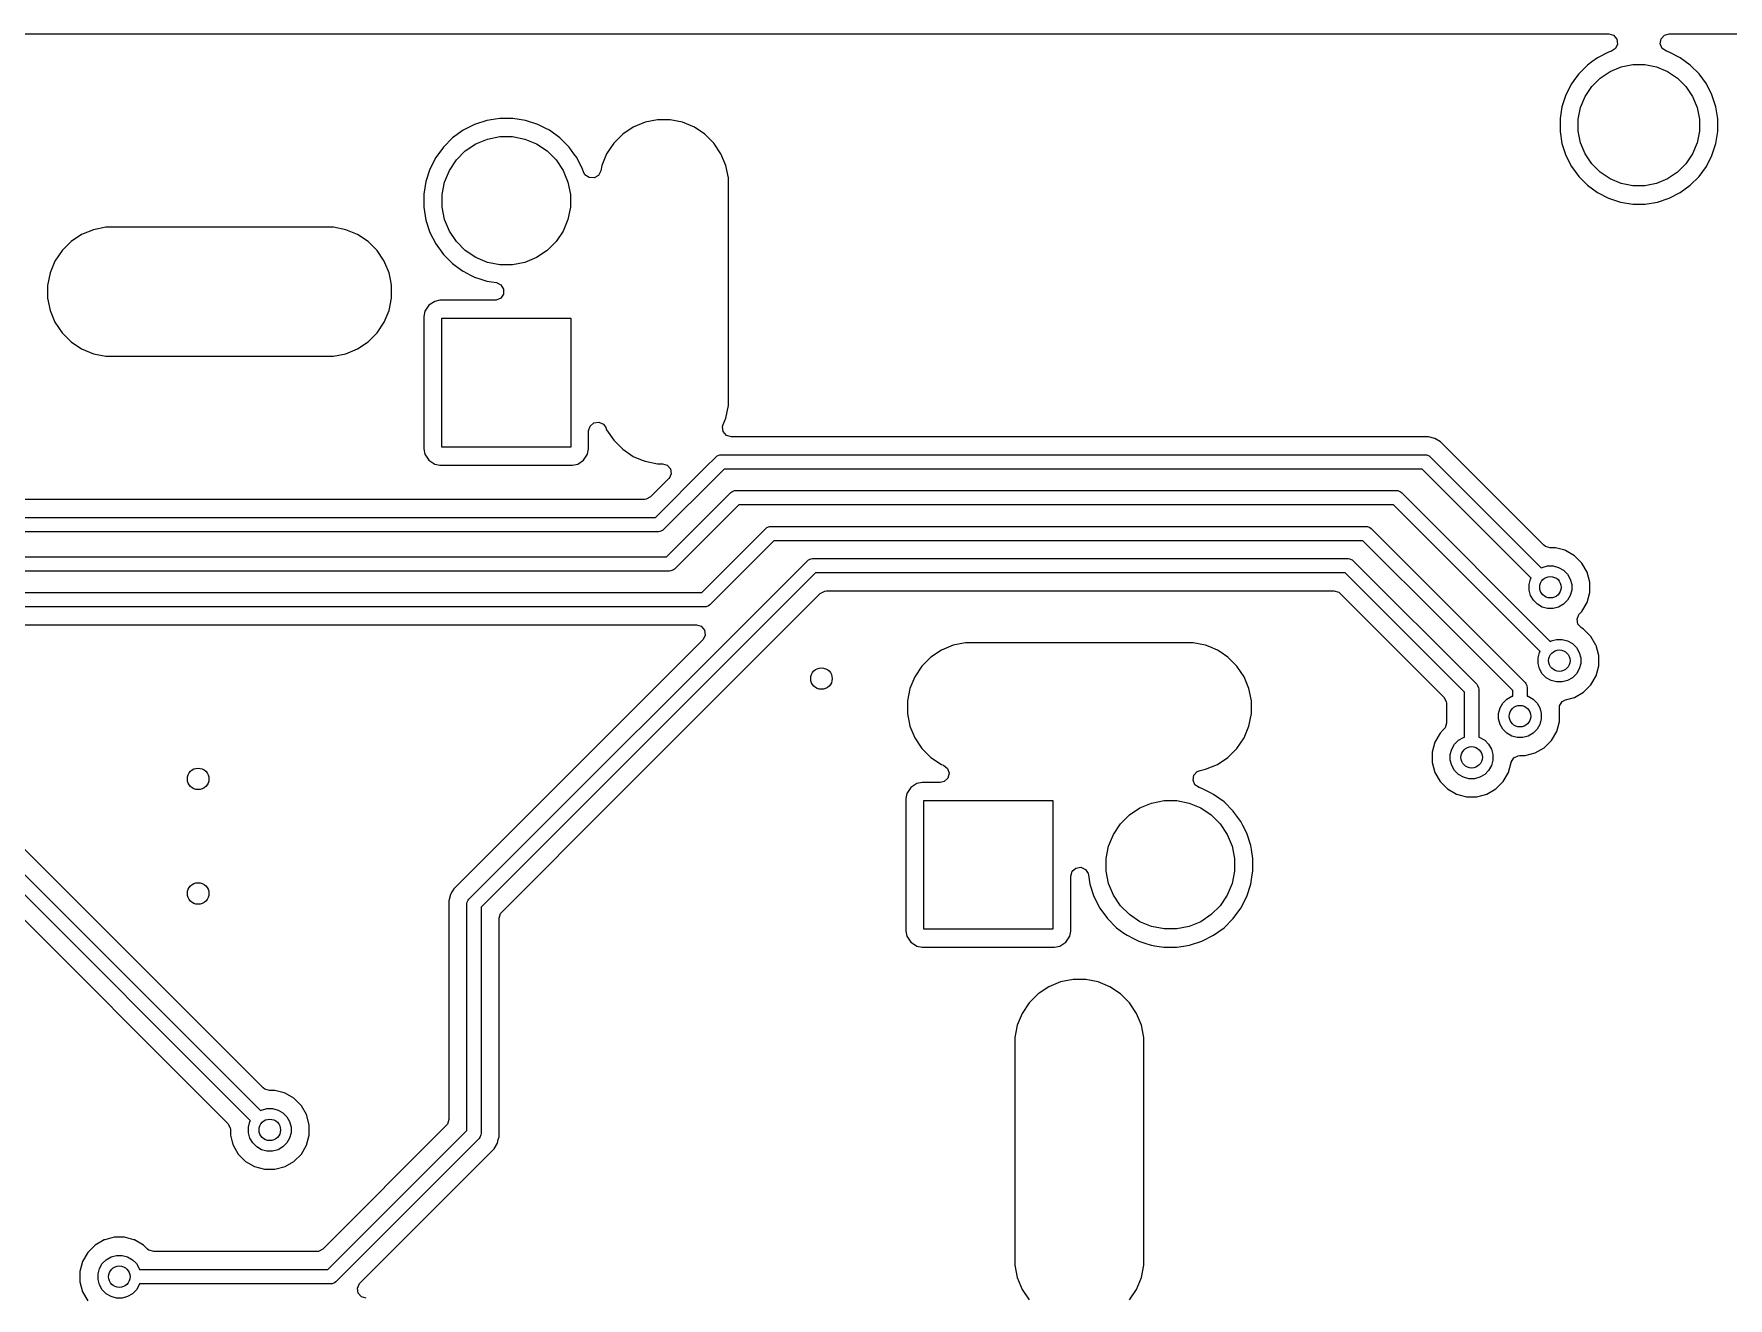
# Model space of a CAD drawing. Extents: x 45 to 205, y -97 to -37.
# Drawn here: x 164.41 to 188.06, y -55.05 to -37.4 of the extents above; entities that cross this region are included whole.
import ezdxf

# ---------------------------------------------------------------- set-up
doc = ezdxf.new("R2010")
doc.units = 0
doc.layers.add('BLACK', color=7, linetype='CONTINUOUS')

msp = doc.modelspace()

# ---------------------------------------------------------------- linework, layer by layer
at = {"layer": 'BLACK', "linetype": 'CONTINUOUS'}
for p, q in [((45.52449, -37.40057), (186.388302, -37.40057)), ((186.388302, -37.40057), (186.455341, -37.420255)), ((186.455341, -37.420255), (186.501096, -37.473059)), ((186.51104, -37.542217), (186.482015, -37.605773)), ((186.501096, -37.473059), (186.51104, -37.542217)), ((187.108486, -37.538705), (187.120401, -37.469858)), ((187.135684, -37.603063), (187.108486, -37.538705)), ((187.120401, -37.469858), (187.167645, -37.418383)), ((187.167645, -37.418383), (187.231678, -37.40057)), ((187.231678, -37.40057), (188.275637, -37.40057)), ((186.093059, -37.835658), (185.970578, -37.958139)), ((186.09306, -37.835658), (186.093059, -37.835658)), ((186.093062, -37.835656), (186.09306, -37.835658)), ((186.153246, -37.791929), (186.093062, -37.835656)), ((186.233201, -37.733838), (186.153246, -37.791929)), ((186.387542, -37.655198), (186.233201, -37.733838)), ((186.387545, -37.655197), (186.387542, -37.655198)), ((186.426621, -37.6425), (186.387545, -37.655197)), ((186.482015, -37.605773), (186.426621, -37.6425)), ((186.563248, -37.861671), (186.726675, -37.829163)), ((186.726675, -37.829163), (186.893305, -37.829163)), ((186.893305, -37.829163), (187.056732, -37.861671)), ((187.193359, -37.6425), (187.135684, -37.603063)), ((187.232435, -37.655197), (187.193359, -37.6425)), ((187.386778, -37.733838), (187.232435, -37.655197)), ((187.526918, -37.835656), (187.386778, -37.733838)), ((187.649404, -37.958142), (187.526918, -37.835656)), ((185.926849, -38.018326), (185.868758, -38.098281)), ((185.970576, -37.958142), (185.926849, -38.018326)), ((185.970578, -37.95814), (185.970576, -37.958142)), ((185.970578, -37.958139), (185.970578, -37.95814)), ((186.152931, -38.135836), (186.270756, -38.018011)), ((186.270756, -38.018011), (186.409303, -37.925437)), ((186.409303, -37.925437), (186.563248, -37.861671)), ((187.056732, -37.861671), (187.210677, -37.925437)), ((187.210677, -37.925437), (187.349224, -38.018011)), ((187.349224, -38.018011), (187.467049, -38.135836)), ((187.751222, -38.098282), (187.649404, -37.958142)), ((185.790118, -38.252622), (185.736587, -38.417372)), ((185.868758, -38.098281), (185.790118, -38.252622)), ((185.996591, -38.428328), (186.060357, -38.274383)), ((186.060357, -38.274383), (186.152931, -38.135836)), ((187.467049, -38.135836), (187.559623, -38.274383)), ((187.559623, -38.274383), (187.623389, -38.428328)), ((187.829863, -38.252625), (187.751222, -38.098282)), ((187.883392, -38.417369), (187.829863, -38.252625)), ((185.736587, -38.417372), (185.710898, -38.57957)), ((185.964083, -38.591755), (185.996591, -38.428328)), ((187.623389, -38.428328), (187.655897, -38.591755)), ((187.91049, -38.588459), (187.883392, -38.417369)), ((170.396992, -38.746076), (170.250495, -38.852511)), ((170.55835, -38.663858), (170.396992, -38.746076)), ((170.558353, -38.663857), (170.55835, -38.663858)), ((170.730579, -38.607899), (170.558353, -38.663857)), ((170.909439, -38.57957), (170.730579, -38.607899)), ((170.909444, -38.57957), (170.909439, -38.57957)), ((171.090536, -38.57957), (170.909444, -38.57957)), ((171.090541, -38.57957), (171.090536, -38.57957)), ((171.2694, -38.607899), (171.090541, -38.57957)), ((171.441626, -38.663857), (171.2694, -38.607899)), ((171.441629, -38.663858), (171.441626, -38.663857)), ((171.55129, -38.719734), (171.441629, -38.663858)), ((171.602984, -38.746074), (171.55129, -38.719734)), ((171.602986, -38.746075), (171.602984, -38.746074)), ((171.602987, -38.746076), (171.602986, -38.746075)), ((171.749484, -38.852511), (171.602987, -38.746076)), ((172.773436, -38.70206), (172.625955, -38.800605)), ((172.773449, -38.702053), (172.773436, -38.70206)), ((172.937322, -38.634176), (172.773449, -38.702053)), ((172.937331, -38.634173), (172.937322, -38.634176)), ((173.111296, -38.59957), (172.937331, -38.634173)), ((173.111299, -38.59957), (173.111296, -38.59957)), ((173.288681, -38.59957), (173.111299, -38.59957)), ((173.288684, -38.59957), (173.288681, -38.59957)), ((173.462648, -38.634173), (173.288684, -38.59957)), ((173.462657, -38.634176), (173.462648, -38.634173)), ((173.62653, -38.702053), (173.462657, -38.634176)), ((173.626543, -38.70206), (173.62653, -38.702053)), ((173.774024, -38.800605), (173.626543, -38.70206)), ((185.710898, -38.57957), (185.70949, -38.588459)), ((185.70949, -38.588459), (185.70949, -38.761681)), ((185.70949, -38.761681), (185.736588, -38.932771)), ((185.964083, -38.758385), (185.964083, -38.591755)), ((185.996591, -38.921812), (185.964083, -38.758385)), ((187.655897, -38.758385), (187.623389, -38.921812)), ((187.655897, -38.591755), (187.655897, -38.758385)), ((187.883392, -38.932771), (187.91049, -38.761681)), ((187.91049, -38.761681), (187.91049, -38.588459)), ((170.122431, -38.980575), (170.015996, -39.127072)), ((170.122435, -38.98057), (170.122431, -38.980575)), ((170.25049, -38.852515), (170.122435, -38.98057)), ((170.250495, -38.852511), (170.25049, -38.852515)), ((170.429036, -39.034361), (170.575733, -38.936341)), ((170.575733, -38.936341), (170.738734, -38.868824)), ((170.738734, -38.868824), (170.911775, -38.834404)), ((170.911775, -38.834404), (171.088205, -38.834404)), ((171.088205, -38.834404), (171.261246, -38.868824)), ((171.261246, -38.868824), (171.424247, -38.936341)), ((171.424247, -38.936341), (171.570944, -39.034361)), ((171.749489, -38.852515), (171.749484, -38.852511)), ((171.877544, -38.98057), (171.749489, -38.852515)), ((171.877548, -38.980575), (171.877544, -38.98057)), ((171.945073, -39.073516), (171.877548, -38.980575)), ((172.500525, -38.926035), (172.40198, -39.073516)), ((172.500528, -38.926031), (172.500525, -38.926035)), ((172.625951, -38.800608), (172.500528, -38.926031)), ((172.625955, -38.800605), (172.625951, -38.800608)), ((173.774028, -38.800608), (173.774024, -38.800605)), ((173.899451, -38.926031), (173.774028, -38.800608)), ((173.899454, -38.926035), (173.899451, -38.926031)), ((173.997999, -39.073516), (173.899454, -38.926035)), ((185.736588, -38.932771), (185.790117, -39.097515)), ((186.060357, -39.075757), (185.996591, -38.921812)), ((187.623389, -38.921812), (187.559623, -39.075757)), ((187.829863, -39.097515), (187.883392, -38.932771)), ((170.015996, -39.127072), (169.933778, -39.28843)), ((170.206261, -39.305813), (170.304281, -39.159116)), ((170.304281, -39.159116), (170.429036, -39.034361)), ((171.570944, -39.034361), (171.695699, -39.159116)), ((171.695699, -39.159116), (171.793719, -39.305813)), ((171.983986, -39.127076), (171.945073, -39.073516)), ((172.066201, -39.288431), (171.983986, -39.127076)), ((172.334094, -39.237408), (172.318778, -39.314407)), ((172.334096, -39.237402), (172.334094, -39.237408)), ((172.401973, -39.073529), (172.334096, -39.237402)), ((172.40198, -39.073516), (172.401973, -39.073529)), ((173.998006, -39.073529), (173.997999, -39.073516)), ((174.065883, -39.237402), (173.998006, -39.073529)), ((174.065886, -39.237411), (174.065883, -39.237402)), ((174.100489, -39.411374), (174.065886, -39.237411)), ((185.790117, -39.097515), (185.868758, -39.251858)), ((185.868758, -39.251858), (185.970576, -39.391998)), ((186.152931, -39.214304), (186.060357, -39.075757)), ((186.270756, -39.332129), (186.152931, -39.214304)), ((187.467049, -39.214304), (187.349224, -39.332129)), ((187.559623, -39.075757), (187.467049, -39.214304)), ((187.649404, -39.391998), (187.751222, -39.251858)), ((187.751222, -39.251858), (187.829863, -39.097515)), ((169.877819, -39.460659), (169.84949, -39.639518)), ((169.933777, -39.288433), (169.877819, -39.460659)), ((169.933778, -39.28843), (169.933777, -39.288433)), ((170.104324, -39.641855), (170.138744, -39.468814)), ((170.138744, -39.468814), (170.206261, -39.305813)), ((171.793719, -39.305813), (171.861236, -39.468814)), ((171.861236, -39.468814), (171.895656, -39.641855)), ((172.07923, -39.328532), (172.066201, -39.288431)), ((172.099235, -39.366283), (172.07923, -39.328532)), ((172.155907, -39.40715), (172.099235, -39.366283)), ((172.225676, -39.410891), (172.155907, -39.40715)), ((172.286392, -39.376317), (172.225676, -39.410891)), ((172.318778, -39.314407), (172.286392, -39.376317)), ((174.10049, -39.411376), (174.100489, -39.411374)), ((174.10049, -39.411379), (174.10049, -39.411376)), ((174.10049, -39.447343), (174.10049, -39.411379)), ((174.10049, -42.442487), (174.10049, -39.447343)), ((185.970576, -39.391998), (186.093062, -39.514484)), ((186.409303, -39.424703), (186.270756, -39.332129)), ((186.563248, -39.488469), (186.409303, -39.424703)), ((186.726675, -39.520977), (186.563248, -39.488469)), ((187.056732, -39.488469), (186.893305, -39.520977)), ((187.210677, -39.424703), (187.056732, -39.488469)), ((187.349224, -39.332129), (187.210677, -39.424703)), ((187.526918, -39.514484), (187.649404, -39.391998)), ((169.84949, -39.639518), (169.84949, -39.820621)), ((170.104324, -39.818285), (170.104324, -39.641855)), ((171.895656, -39.641855), (171.895656, -39.818285)), ((186.093062, -39.514484), (186.233202, -39.616302)), ((186.233202, -39.616302), (186.387545, -39.694943)), ((186.387545, -39.694943), (186.552289, -39.748472)), ((186.893305, -39.520977), (186.726675, -39.520977)), ((187.067691, -39.748472), (187.232435, -39.694943)), ((187.232435, -39.694943), (187.386778, -39.616302)), ((187.386778, -39.616302), (187.526918, -39.514484)), ((169.84949, -39.820621), (169.877819, -39.99948)), ((170.138744, -39.991326), (170.104324, -39.818285)), ((171.895656, -39.818285), (171.861236, -39.991326)), ((186.552289, -39.748472), (186.723379, -39.77557)), ((186.723379, -39.77557), (186.72338, -39.77557)), ((186.72338, -39.77557), (186.8966, -39.77557)), ((186.8966, -39.77557), (186.896601, -39.77557)), ((186.896601, -39.77557), (187.067691, -39.748472)), ((165.237318, -40.134107), (165.073448, -40.201987)), ((165.237329, -40.134104), (165.237318, -40.134107)), ((165.411295, -40.099498), (165.237329, -40.134104)), ((165.551337, -40.099497), (165.411295, -40.099498)), ((165.551355, -40.099502), (165.551337, -40.099497)), ((168.499989, -40.099502), (165.551355, -40.099502)), ((168.588679, -40.099501), (168.499989, -40.099502)), ((168.588681, -40.099501), (168.588679, -40.099501)), ((168.762657, -40.134105), (168.588681, -40.099501)), ((168.762659, -40.134106), (168.762657, -40.134105)), ((168.762667, -40.134108), (168.762659, -40.134106)), ((168.926531, -40.201982), (168.762667, -40.134108)), ((169.877819, -39.99948), (169.933777, -40.171706)), ((169.933777, -40.171706), (169.933778, -40.171709)), ((169.933778, -40.171709), (170.015996, -40.333067)), ((170.206261, -40.154327), (170.138744, -39.991326)), ((170.304281, -40.301024), (170.206261, -40.154327)), ((171.793719, -40.154327), (171.695699, -40.301024)), ((171.861236, -39.991326), (171.793719, -40.154327)), ((164.800531, -40.425968), (164.701982, -40.573457)), ((164.92596, -40.300537), (164.800531, -40.425968)), ((165.073448, -40.201987), (164.92596, -40.300537)), ((168.926536, -40.201984), (168.926531, -40.201982)), ((168.926539, -40.201986), (168.926536, -40.201984)), ((169.074029, -40.300534), (168.926539, -40.201986)), ((169.199459, -40.425962), (169.074029, -40.300534)), ((169.287974, -40.558433), (169.199459, -40.425962)), ((170.015996, -40.333067), (170.122431, -40.479564)), ((170.429036, -40.425779), (170.304281, -40.301024)), ((170.575733, -40.523799), (170.429036, -40.425779)), ((171.570944, -40.425779), (171.424247, -40.523799)), ((171.695699, -40.301024), (171.570944, -40.425779)), ((164.701982, -40.573457), (164.634103, -40.737333)), ((169.29801, -40.573453), (169.287974, -40.558433)), ((169.307393, -40.596106), (169.29801, -40.573453)), ((169.365892, -40.737333), (169.307393, -40.596106)), ((170.122431, -40.479564), (170.122435, -40.479569)), ((170.122435, -40.479569), (170.25049, -40.607624)), ((170.25049, -40.607624), (170.250495, -40.607628)), ((170.250495, -40.607628), (170.378277, -40.700466)), ((170.738734, -40.591316), (170.575733, -40.523799)), ((170.911775, -40.625736), (170.738734, -40.591316)), ((171.088205, -40.625736), (170.911775, -40.625736)), ((171.261246, -40.591316), (171.088205, -40.625736)), ((171.424247, -40.523799), (171.261246, -40.591316)), ((164.6341, -40.737342), (164.599498, -40.911304)), ((164.634103, -40.737333), (164.6341, -40.737342)), ((169.388749, -40.852241), (169.365892, -40.737333)), ((169.400497, -40.911303), (169.388749, -40.852241)), ((170.378277, -40.700466), (170.396996, -40.714066)), ((170.396996, -40.714066), (170.502474, -40.76781)), ((170.502474, -40.76781), (170.55835, -40.796281)), ((170.55835, -40.796281), (170.558353, -40.796282)), ((170.558353, -40.796282), (170.644466, -40.824261)), ((170.644466, -40.824261), (170.730581, -40.852241)), ((170.730581, -40.852241), (170.794319, -40.862336)), ((170.794319, -40.862336), (170.862257, -40.873097)), ((170.862257, -40.873097), (170.925392, -40.903026)), ((170.925392, -40.903026), (170.962323, -40.962338)), ((164.599498, -40.911304), (164.599498, -41.088695)), ((164.599498, -41.088695), (164.6341, -41.262657)), ((169.365892, -41.262667), (169.400498, -41.088692)), ((169.400498, -40.911305), (169.400497, -40.911303)), ((169.400498, -40.911308), (169.400498, -40.911305)), ((169.400498, -41.088692), (169.400498, -40.911308)), ((170.00225, -41.134103), (169.919389, -41.189469)), ((170.002254, -41.134102), (170.00225, -41.134103)), ((170.075313, -41.11957), (170.002254, -41.134102)), ((170.842859, -41.11957), (170.075313, -41.11957)), ((170.858751, -41.118547), (170.842859, -41.11957)), ((170.922715, -41.090433), (170.858751, -41.118547)), ((170.961325, -41.032201), (170.922715, -41.090433)), ((170.962323, -40.962338), (170.961325, -41.032201)), ((164.6341, -41.262657), (164.634103, -41.262666)), ((164.634103, -41.262666), (164.701982, -41.426542)), ((169.298009, -41.426549), (169.365892, -41.262667)), ((169.864022, -41.272334), (169.84949, -41.345391)), ((169.84949, -41.345391), (169.84949, -43.194748)), ((169.864023, -41.27233), (169.864022, -41.272334)), ((169.919389, -41.189469), (169.864023, -41.27233)), ((170.09999, -43.17007), (170.09999, -41.37007)), ((170.09999, -41.37007), (171.89999, -41.37007)), ((171.89999, -41.37007), (171.89999, -43.17007)), ((164.701982, -41.426542), (164.701983, -41.426544)), ((164.701983, -41.426544), (164.701984, -41.426545)), ((164.701984, -41.426545), (164.800532, -41.574033)), ((164.800532, -41.574033), (164.925959, -41.699462)), ((169.074029, -41.699466), (169.199459, -41.574038)), ((169.199459, -41.574038), (169.298009, -41.426549)), ((164.925959, -41.699462), (165.073446, -41.798011)), ((165.073446, -41.798011), (165.073447, -41.798011)), ((165.073447, -41.798011), (165.073448, -41.798012)), ((165.073448, -41.798012), (165.237318, -41.865892)), ((168.762657, -41.865895), (168.926539, -41.798014)), ((168.926539, -41.798014), (169.074029, -41.699466)), ((165.237318, -41.865892), (165.237329, -41.865895)), ((165.237329, -41.865895), (165.411296, -41.900501)), ((165.411296, -41.900501), (165.411298, -41.900501)), ((165.411298, -41.900501), (165.437265, -41.900501)), ((165.437265, -41.900501), (165.437277, -41.900502)), ((165.437277, -41.900502), (165.447267, -41.900502)), ((165.447267, -41.900502), (168.562698, -41.900502)), ((168.562698, -41.900502), (168.56274, -41.900498)), ((168.56274, -41.900498), (168.588681, -41.900499)), ((168.588681, -41.900499), (168.762657, -41.865895)), ((174.10049, -42.50007), (174.10049, -42.442487)), ((174.10049, -42.588761), (174.10049, -42.50007)), ((174.042603, -42.818942), (174.065884, -42.762736)), ((174.065884, -42.762736), (174.10049, -42.588761)), ((172.15049, -42.942863), (172.170175, -42.875824)), ((172.15049, -43.194744), (172.15049, -42.942863)), ((172.170175, -42.875824), (172.222979, -42.830069)), ((172.222979, -42.830069), (172.292137, -42.820125)), ((172.292137, -42.820125), (172.355693, -42.84915)), ((172.355693, -42.84915), (172.389052, -42.895412)), ((172.389052, -42.895412), (172.401976, -42.926616)), ((172.401976, -42.926616), (172.40198, -42.926623)), ((172.40198, -42.926623), (172.500525, -43.074104)), ((174.02027, -42.882923), (174.028447, -42.853118)), ((174.030214, -42.952081), (174.02027, -42.882923)), ((174.028447, -42.853118), (174.042603, -42.818942)), ((174.075969, -43.004885), (174.030214, -42.952081)), ((174.143008, -43.02457), (174.075969, -43.004885)), ((176.396134, -43.02457), (174.143008, -43.02457)), ((183.871134, -43.02457), (176.396134, -43.02457)), ((183.960278, -43.048456), (183.871134, -43.02457)), ((169.84949, -43.194748), (169.864022, -43.267805)), ((169.864022, -43.267805), (169.864023, -43.267809)), ((169.864023, -43.267809), (169.864024, -43.26781)), ((169.864024, -43.26781), (169.919389, -43.350671)), ((171.89999, -43.17007), (170.09999, -43.17007)), ((172.080591, -43.350671), (172.135956, -43.26781)), ((172.135956, -43.26781), (172.15049, -43.194744)), ((172.500525, -43.074104), (172.500528, -43.074108)), ((172.500528, -43.074108), (172.625951, -43.199531)), ((172.625951, -43.199531), (172.625955, -43.199534)), ((172.625955, -43.199534), (172.773436, -43.298079)), ((173.980481, -43.276991), (173.99999, -43.27507)), ((173.99999, -43.27507), (176.34999, -43.27507)), ((176.34999, -43.27507), (183.82499, -43.27507)), ((183.82499, -43.27507), (183.844499, -43.276991)), ((183.960279, -43.048456), (183.960278, -43.048456)), ((183.96028, -43.048457), (183.960279, -43.048456)), ((184.040198, -43.094597), (183.96028, -43.048457)), ((184.040203, -43.094601), (184.040198, -43.094597)), ((185.483853, -44.538251), (184.040203, -43.094601)), ((169.919389, -43.350671), (170.00225, -43.406036)), ((170.00225, -43.406036), (170.002254, -43.406037)), ((170.002254, -43.406037), (170.075311, -43.420569)), ((170.075311, -43.420569), (170.075314, -43.42057)), ((170.075314, -43.42057), (170.075316, -43.42057)), ((170.075316, -43.42057), (171.924666, -43.42057)), ((171.924666, -43.42057), (171.924667, -43.420569)), ((171.924667, -43.420569), (171.99773, -43.406036)), ((171.99773, -43.406036), (172.080591, -43.350671)), ((172.773436, -43.298079), (172.773449, -43.298086)), ((172.773449, -43.298086), (172.896353, -43.348993)), ((172.896353, -43.348993), (172.937324, -43.365964)), ((172.937324, -43.365964), (172.937326, -43.365964)), ((172.937326, -43.365964), (172.937331, -43.365966)), ((172.937331, -43.365966), (173.111294, -43.400569)), ((173.083568, -44.15007), (173.779279, -43.454359)), ((173.111294, -43.400569), (173.111297, -43.40057)), ((173.111297, -43.40057), (173.179445, -43.40057)), ((173.179445, -43.40057), (173.246484, -43.420255)), ((173.246484, -43.420255), (173.292239, -43.473059)), ((173.292239, -43.473059), (173.302183, -43.542217)), ((173.779279, -43.454359), (173.929279, -43.304359)), ((174.041412, -43.47507), (173.920701, -43.595781)), ((173.929279, -43.304359), (173.944433, -43.291923)), ((173.944433, -43.291923), (173.980481, -43.276991)), ((176.34999, -43.47507), (174.041412, -43.47507)), ((183.783568, -43.47507), (176.34999, -43.47507)), ((185.305489, -44.99699), (183.783568, -43.47507)), ((183.844499, -43.276991), (183.880547, -43.291923)), ((183.880547, -43.291923), (183.895701, -43.304359)), ((183.895701, -43.304359), (185.44691, -44.855569)), ((173.267126, -43.612251), (173.016127, -43.863251)), ((173.920701, -43.595781), (173.195701, -44.320781)), ((173.273158, -43.605773), (173.267126, -43.612251)), ((173.302183, -43.542217), (173.273158, -43.605773)), ((172.928446, -43.89957), (69.503846, -43.89957)), ((172.954804, -43.896736), (172.928446, -43.89957)), ((173.016127, -43.863251), (172.954804, -43.896736)), ((173.238392, -44.70007), (174.134104, -43.804359)), ((174.246235, -43.97507), (173.350525, -44.870781)), ((174.134104, -43.804359), (174.149257, -43.791922)), ((174.149257, -43.791922), (174.185305, -43.776991)), ((174.185305, -43.776991), (174.204814, -43.77507)), ((174.204814, -43.77507), (183.42499, -43.77507)), ((183.383568, -43.97507), (174.246235, -43.97507)), ((185.430489, -46.021991), (183.383568, -43.97507)), ((183.42499, -43.77507), (183.444499, -43.776991)), ((183.444499, -43.776991), (183.480547, -43.791923)), ((183.480547, -43.791923), (183.495701, -43.804359)), ((183.495701, -43.804359), (185.571911, -45.880569)), ((69.54999, -44.15007), (168.24999, -44.15007)), ((168.24999, -44.15007), (173.083568, -44.15007)), ((168.24999, -44.35007), (69.591412, -44.35007)), ((173.122708, -44.35007), (168.24999, -44.35007)), ((173.12499, -44.35007), (173.122708, -44.35007)), ((173.144499, -44.348149), (173.12499, -44.35007)), ((173.180547, -44.333217), (173.144499, -44.348149)), ((173.195701, -44.320781), (173.180547, -44.333217)), ((173.940885, -44.987528), (174.624054, -44.304359)), ((174.624054, -44.304359), (174.639208, -44.291923)), ((174.639208, -44.291923), (174.675256, -44.276991)), ((174.675256, -44.276991), (174.694765, -44.27507)), ((174.694765, -44.27507), (176.32499, -44.27507)), ((176.32499, -44.27507), (182.99999, -44.27507)), ((182.99999, -44.27507), (183.019499, -44.276991)), ((183.019499, -44.276991), (183.055547, -44.291923)), ((183.055547, -44.291923), (183.070701, -44.304359)), ((183.070701, -44.304359), (184.220695, -45.454354)), ((174.736187, -44.47507), (174.082307, -45.12895)), ((176.32499, -44.47507), (174.736187, -44.47507)), ((182.958568, -44.47507), (176.32499, -44.47507)), ((184.079274, -45.595775), (182.958568, -44.47507)), ((185.504495, -44.554885), (185.483853, -44.538251)), ((185.571534, -44.57457), (185.504495, -44.554885)), ((185.647462, -44.57457), (185.571534, -44.57457)), ((185.647465, -44.57457), (185.647462, -44.57457)), ((185.775996, -44.60901), (185.647465, -44.57457)), ((185.787479, -44.612087), (185.775996, -44.60901)), ((185.913001, -44.684558), (185.787478, -44.612087)), ((185.787478, -44.612087), (185.787479, -44.612087)), ((185.913003, -44.68456), (185.913001, -44.684558)), ((185.913005, -44.684561), (185.913003, -44.68456)), ((186.015499, -44.787055), (185.913005, -44.684561)), ((129.007096, -44.70007), (173.238392, -44.70007)), ((173.279814, -44.90007), (129.048518, -44.90007)), ((170.479279, -49.479359), (175.204279, -44.754359)), ((175.316412, -44.92507), (170.64999, -49.591492)), ((173.299323, -44.898149), (173.279814, -44.90007)), ((173.335371, -44.883217), (173.299323, -44.898149)), ((173.350525, -44.870781), (173.335371, -44.883217)), ((175.204279, -44.754359), (175.219433, -44.741923)), ((175.219433, -44.741923), (175.255481, -44.726991)), ((175.255481, -44.726991), (175.27499, -44.72507)), ((175.27499, -44.72507), (182.74999, -44.72507)), ((182.708568, -44.92507), (175.316412, -44.92507)), ((184.37499, -46.591491), (182.708568, -44.92507)), ((182.74999, -44.72507), (182.769499, -44.726991)), ((182.769499, -44.726991), (182.805547, -44.741923)), ((182.805547, -44.741923), (182.820701, -44.754359)), ((182.820701, -44.754359), (184.5457, -46.479359)), ((185.44691, -44.855569), (185.460185, -44.847906)), ((185.460185, -44.847906), (185.535832, -44.827637)), ((185.535832, -44.827637), (185.614148, -44.827637)), ((185.614148, -44.827637), (185.689795, -44.847906)), ((185.689795, -44.847906), (185.757618, -44.887064)), ((185.757618, -44.887064), (185.812996, -44.942442)), ((186.087974, -44.912585), (186.015499, -44.787055)), ((186.12549, -45.052595), (186.087974, -44.912585)), ((173.728343, -45.20007), (173.94088, -44.987533)), ((174.082301, -45.128954), (173.840476, -45.370781)), ((173.94088, -44.987533), (173.940885, -44.987528)), ((174.082307, -45.12895), (174.082301, -45.128954)), ((185.277557, -45.085912), (185.297826, -45.010265)), ((185.277557, -45.164228), (185.277557, -45.085912)), ((185.297826, -45.239875), (185.277557, -45.164228)), ((185.297826, -45.010265), (185.305489, -44.99699)), ((185.812996, -44.942442), (185.852154, -45.010265)), ((185.852154, -45.010265), (185.872423, -45.085912)), ((185.872423, -45.164228), (185.852154, -45.239875)), ((185.872423, -45.085912), (185.872423, -45.164228)), ((186.12549, -45.197545), (186.12549, -45.052595)), ((140.49999, -45.20007), (173.728343, -45.20007)), ((173.769765, -45.40007), (140.541412, -45.40007)), ((172.520351, -48.075391), (175.383853, -45.211889)), ((173.789274, -45.398149), (173.769765, -45.40007)), ((173.825322, -45.383217), (173.789274, -45.398149)), ((173.840476, -45.370781), (173.825322, -45.383217)), ((175.383853, -45.211889), (175.445176, -45.178404)), ((175.445176, -45.178404), (175.471534, -45.17557)), ((175.471534, -45.17557), (182.553446, -45.17557)), ((182.553446, -45.17557), (182.620485, -45.195255)), ((182.620485, -45.195255), (182.641127, -45.211889)), ((182.641127, -45.211889), (184.088171, -46.658932)), ((185.336984, -45.307698), (185.297826, -45.239875)), ((185.392362, -45.363076), (185.336984, -45.307698)), ((185.460185, -45.402234), (185.392362, -45.363076)), ((185.535832, -45.422503), (185.460185, -45.402234)), ((185.689795, -45.402234), (185.614148, -45.422503)), ((185.757618, -45.363076), (185.689795, -45.402234)), ((185.812996, -45.307698), (185.757618, -45.363076)), ((185.852154, -45.239875), (185.812996, -45.307698)), ((186.015499, -45.463085), (186.087974, -45.337555)), ((186.087974, -45.337555), (186.12549, -45.197545)), ((184.079279, -45.595781), (184.079274, -45.595775)), ((185.04999, -46.566491), (184.079279, -45.595781)), ((184.220695, -45.454354), (184.220701, -45.454359)), ((184.220701, -45.454359), (185.220701, -46.45436)), ((185.614148, -45.422503), (185.535832, -45.422503)), ((185.945988, -45.572731), (185.971956, -45.507867)), ((185.95921, -45.641339), (185.945988, -45.572731)), ((185.971956, -45.507867), (185.981738, -45.496845)), ((185.981738, -45.496845), (186.015499, -45.463085)), ((140.696534, -45.65057), (173.654446, -45.65057)), ((173.742127, -45.862251), (170.269521, -49.334856)), ((173.654446, -45.65057), (173.721485, -45.670255)), ((173.721485, -45.670255), (173.76724, -45.723059)), ((173.748159, -45.855773), (173.742127, -45.862251)), ((173.777184, -45.792217), (173.748159, -45.855773)), ((173.76724, -45.723059), (173.777184, -45.792217)), ((185.571911, -45.880569), (185.585185, -45.872906)), ((185.585185, -45.872906), (185.660832, -45.852637)), ((185.660832, -45.852637), (185.739148, -45.852637)), ((185.739148, -45.852637), (185.814795, -45.872906)), ((185.814795, -45.872906), (185.882618, -45.912064)), ((186.007424, -45.691905), (185.95921, -45.641339)), ((186.038005, -45.709561), (186.007424, -45.691905)), ((186.038007, -45.709563), (186.038005, -45.709561)), ((186.140496, -45.812052), (186.038007, -45.709563)), ((186.140501, -45.812058), (186.140496, -45.812052)), ((186.211005, -45.934175), (186.140501, -45.812058)), ((176.925971, -46.100669), (176.800557, -46.226086)), ((176.925977, -46.100664), (176.925971, -46.100669)), ((177.073447, -46.002125), (176.925977, -46.100664)), ((177.073461, -46.002118), (177.073447, -46.002125)), ((177.237319, -45.934242), (177.073461, -46.002118)), ((177.237329, -45.934239), (177.237319, -45.934242)), ((177.411297, -45.899631), (177.237329, -45.934239)), ((177.438717, -45.899631), (177.411297, -45.899631)), ((177.439657, -45.89957), (177.438717, -45.899631)), ((177.499982, -45.89957), (177.439657, -45.89957)), ((177.557565, -45.899569), (177.499982, -45.89957)), ((177.557568, -45.89957), (177.557565, -45.899569)), ((180.499982, -45.89957), (177.557568, -45.89957)), ((180.588676, -45.899569), (180.499982, -45.89957)), ((180.588678, -45.899569), (180.588676, -45.899569)), ((180.762661, -45.934173), (180.588678, -45.899569)), ((180.82321, -45.959252), (180.762661, -45.934173)), ((180.926549, -46.002054), (180.82321, -45.959252)), ((180.92655, -46.002055), (180.926548, -46.002054)), ((180.926548, -46.002054), (180.926549, -46.002054)), ((180.963793, -46.026939), (180.92655, -46.002055)), ((181.074043, -46.100603), (180.963793, -46.026939)), ((181.074046, -46.100606), (181.074043, -46.100603)), ((181.199482, -46.22604), (181.074046, -46.100606)), ((185.402557, -46.110912), (185.422826, -46.035265)), ((185.402557, -46.189228), (185.402557, -46.110912)), ((185.422826, -46.035265), (185.430489, -46.021991)), ((185.882618, -45.912064), (185.937996, -45.967442)), ((185.937996, -45.967442), (185.977154, -46.035265)), ((185.977154, -46.035265), (185.997423, -46.110912)), ((185.997423, -46.110912), (185.997423, -46.189228)), ((186.212974, -45.937585), (186.211005, -45.934175)), ((186.25049, -46.077595), (186.212974, -45.937585)), ((186.25049, -46.222545), (186.25049, -46.077595)), ((176.800555, -46.226088), (176.702013, -46.373568)), ((176.800557, -46.226086), (176.800555, -46.226088)), ((181.298036, -46.373534), (181.199482, -46.22604)), ((185.422826, -46.264875), (185.402557, -46.189228)), ((185.461984, -46.332698), (185.422826, -46.264875)), ((185.517362, -46.388076), (185.461984, -46.332698)), ((185.937996, -46.332698), (185.882618, -46.388076)), ((185.977154, -46.264875), (185.937996, -46.332698)), ((185.997423, -46.189228), (185.977154, -46.264875)), ((186.212974, -46.362555), (186.25049, -46.222545)), ((176.634132, -46.537452), (176.59953, -46.711409)), ((176.634137, -46.537435), (176.634132, -46.537452)), ((176.702007, -46.373579), (176.634137, -46.537435)), ((176.702013, -46.373568), (176.702007, -46.373579)), ((181.365922, -46.537422), (181.298036, -46.373534)), ((181.365922, -46.537426), (181.365922, -46.537422)), ((181.365923, -46.537427), (181.365922, -46.537426)), ((181.40053, -46.711401), (181.365923, -46.537427)), ((184.5457, -46.479359), (184.558137, -46.494512)), ((184.558137, -46.494512), (184.558137, -46.494513)), ((184.558137, -46.494513), (184.573069, -46.530561)), ((184.573069, -46.530561), (184.57499, -46.55007)), ((184.57499, -46.55007), (184.57499, -47.218939)), ((185.04999, -46.643939), (185.04999, -46.566491)), ((185.220701, -46.45436), (185.233138, -46.469513)), ((185.233138, -46.469513), (185.243493, -46.494513)), ((185.243493, -46.494513), (185.248069, -46.505561)), ((185.248069, -46.505561), (185.24999, -46.52507)), ((185.24999, -46.52507), (185.24999, -46.643939)), ((185.585185, -46.427234), (185.517362, -46.388076)), ((185.660832, -46.447503), (185.585185, -46.427234)), ((185.739148, -46.447503), (185.660832, -46.447503)), ((185.814795, -46.427234), (185.739148, -46.447503)), ((185.882618, -46.388076), (185.814795, -46.427234)), ((186.038005, -46.590579), (186.140499, -46.488085)), ((186.140499, -46.488085), (186.212974, -46.362555)), ((176.59953, -46.711409), (176.59953, -46.88879)), ((181.40053, -46.711404), (181.40053, -46.711401)), ((181.40053, -46.888796), (181.40053, -46.711404)), ((184.088171, -46.658932), (184.121656, -46.720255)), ((184.121656, -46.720255), (184.12449, -46.746613)), ((184.12449, -46.746613), (184.12449, -47.020684)), ((184.37499, -47.218939), (184.37499, -46.591491)), ((184.852557, -46.885912), (184.872826, -46.810265)), ((184.872826, -46.810265), (184.911984, -46.742442)), ((184.911984, -46.742442), (184.967362, -46.687064)), ((184.967362, -46.687064), (185.035185, -46.647906)), ((185.035185, -46.647906), (185.04999, -46.643939)), ((185.24999, -46.643939), (185.264795, -46.647906)), ((185.264795, -46.647906), (185.332618, -46.687064)), ((185.332618, -46.687064), (185.387996, -46.742442)), ((185.387996, -46.742442), (185.427154, -46.810265)), ((185.427154, -46.810265), (185.447423, -46.885912)), ((185.699493, -46.84453), (185.701061, -46.778671)), ((185.701061, -46.778671), (185.740224, -46.720809)), ((185.740224, -46.720809), (185.787076, -46.696654)), ((185.787076, -46.696654), (185.912475, -46.663054)), ((185.912475, -46.663054), (186.038005, -46.590579)), ((176.59953, -46.88879), (176.634132, -47.062747)), ((181.365922, -47.062778), (181.40053, -46.888796)), ((184.12449, -47.020684), (184.104805, -47.087723)), ((184.852557, -46.964228), (184.852557, -46.885912)), ((184.872826, -47.039875), (184.852557, -46.964228)), ((184.911984, -47.107698), (184.872826, -47.039875)), ((185.427154, -47.039875), (185.387996, -47.107698)), ((185.447423, -46.964228), (185.427154, -47.039875)), ((185.447423, -46.885912), (185.447423, -46.964228)), ((185.662974, -47.137555), (185.70049, -46.997545)), ((185.699398, -46.848519), (185.699483, -46.844949)), ((185.70049, -46.852595), (185.699398, -46.848519)), ((185.699429, -46.844539), (185.699493, -46.84453)), ((185.699483, -46.844949), (185.699429, -46.844539)), ((185.70049, -46.997545), (185.70049, -46.852595)), ((176.634132, -47.062747), (176.634137, -47.062764)), ((176.634137, -47.062764), (176.702007, -47.22662)), ((176.702007, -47.22662), (176.702009, -47.226625)), ((176.702009, -47.226625), (176.702011, -47.226628)), ((176.702011, -47.226628), (176.793298, -47.363251)), ((181.199482, -47.37416), (181.298036, -47.226666)), ((181.298036, -47.226666), (181.365922, -47.062778)), ((183.962006, -47.287585), (183.92449, -47.427595)), ((183.962007, -47.287581), (183.962006, -47.287585)), ((184.034478, -47.162058), (183.962007, -47.287581)), ((184.034483, -47.162052), (184.034478, -47.162058)), ((184.088171, -47.108365), (184.034483, -47.162052)), ((184.104805, -47.087723), (184.088171, -47.108365)), ((184.236984, -47.317442), (184.292362, -47.262064)), ((184.292362, -47.262064), (184.360185, -47.222906)), ((184.360185, -47.222906), (184.37499, -47.218939)), ((184.57499, -47.218939), (184.589795, -47.222906)), ((184.589795, -47.222906), (184.657618, -47.262064)), ((184.657618, -47.262064), (184.712996, -47.317442)), ((184.967362, -47.163076), (184.911984, -47.107698)), ((185.035185, -47.202234), (184.967362, -47.163076)), ((185.110832, -47.222503), (185.035185, -47.202234)), ((185.189148, -47.222503), (185.110832, -47.222503)), ((185.264795, -47.202234), (185.189148, -47.222503)), ((185.332618, -47.163076), (185.264795, -47.202234)), ((185.387996, -47.107698), (185.332618, -47.163076)), ((185.488005, -47.365579), (185.590499, -47.263085)), ((185.590499, -47.263085), (185.662974, -47.137555)), ((176.793298, -47.363251), (176.800555, -47.374111)), ((176.800555, -47.374111), (176.800557, -47.374113)), ((176.800557, -47.374113), (176.925971, -47.49953)), ((176.925971, -47.49953), (176.925977, -47.499535)), ((176.925977, -47.499535), (177.073447, -47.598074)), ((180.92655, -47.598145), (181.074046, -47.499594)), ((181.074046, -47.499594), (181.199482, -47.37416)), ((183.92449, -47.427595), (183.92449, -47.572545)), ((184.177557, -47.460912), (184.197826, -47.385265)), ((184.177557, -47.539228), (184.177557, -47.460912)), ((184.197826, -47.385265), (184.236984, -47.317442)), ((184.712996, -47.317442), (184.752154, -47.385265)), ((184.752154, -47.385265), (184.772423, -47.460912)), ((184.772423, -47.460912), (184.772423, -47.539228)), ((185.026848, -47.567476), (185.063214, -47.507816)), ((185.063214, -47.507816), (185.126061, -47.477287)), ((185.126061, -47.477287), (185.146623, -47.47557)), ((185.146623, -47.47557), (185.222462, -47.47557)), ((185.222462, -47.47557), (185.222465, -47.47557)), ((185.222465, -47.47557), (185.362475, -47.438054)), ((185.362475, -47.438054), (185.488005, -47.365579)), ((177.073447, -47.598074), (177.073451, -47.598076)), ((177.073451, -47.598076), (177.073457, -47.59808)), ((177.073457, -47.59808), (177.098334, -47.608384)), ((177.098334, -47.608384), (177.104671, -47.61101)), ((177.104671, -47.61101), (177.159074, -47.654852)), ((177.159074, -47.654852), (177.181137, -47.721147)), ((177.181137, -47.721147), (177.163856, -47.788846)), ((180.586771, -47.817071), (180.598686, -47.748224)), ((180.598686, -47.748224), (180.64593, -47.696749)), ((180.64593, -47.696749), (180.685769, -47.68132)), ((180.685769, -47.68132), (180.762661, -47.666027)), ((180.762661, -47.666027), (180.92655, -47.598145)), ((183.92449, -47.572545), (183.962006, -47.712555)), ((183.962006, -47.712555), (183.962007, -47.712558)), ((183.962007, -47.712558), (184.034478, -47.838081)), ((184.197826, -47.614875), (184.177557, -47.539228)), ((184.236984, -47.682698), (184.197826, -47.614875)), ((184.292362, -47.738076), (184.236984, -47.682698)), ((184.360185, -47.777234), (184.292362, -47.738076)), ((184.657618, -47.738076), (184.589795, -47.777234)), ((184.712996, -47.682698), (184.657618, -47.738076)), ((184.752154, -47.614875), (184.712996, -47.682698)), ((184.772423, -47.539228), (184.752154, -47.614875)), ((184.915499, -47.838085), (184.987974, -47.712555)), ((184.987974, -47.712555), (185.02549, -47.572545)), ((185.02549, -47.572543), (185.026848, -47.567476)), ((185.02549, -47.572545), (185.02549, -47.572543)), ((176.594022, -48.002334), (176.57949, -48.075391)), ((176.594023, -48.00233), (176.594022, -48.002334)), ((176.649389, -47.919469), (176.594023, -48.00233)), ((176.73225, -47.864103), (176.649389, -47.919469)), ((176.732254, -47.864102), (176.73225, -47.864103)), ((176.805313, -47.84957), (176.732254, -47.864102)), ((177.057216, -47.84957), (176.805313, -47.84957)), ((177.112718, -47.836455), (177.057216, -47.84957)), ((177.163856, -47.788846), (177.112718, -47.836455)), ((180.613969, -47.881429), (180.586771, -47.817071)), ((180.671645, -47.920867), (180.613969, -47.881429)), ((180.711626, -47.933857), (180.671645, -47.920867)), ((180.711629, -47.933858), (180.711626, -47.933857)), ((180.82129, -47.989734), (180.711629, -47.933858)), ((180.872984, -48.016074), (180.82129, -47.989734)), ((184.034478, -47.838081), (184.03448, -47.838083)), ((184.03448, -47.838083), (184.034481, -47.838085)), ((184.034481, -47.838085), (184.136975, -47.940579)), ((184.136975, -47.940579), (184.136976, -47.94058)), ((184.136976, -47.94058), (184.136978, -47.940581)), ((184.136978, -47.940581), (184.262501, -48.013052)), ((184.435832, -47.797503), (184.360185, -47.777234)), ((184.514148, -47.797503), (184.435832, -47.797503)), ((184.589795, -47.777234), (184.514148, -47.797503)), ((184.687475, -48.013054), (184.813005, -47.940579)), ((184.813005, -47.940579), (184.915499, -47.838085)), ((170.936809, -49.658933), (172.520351, -48.075391)), ((176.57949, -48.075391), (176.57949, -49.924748)), ((176.82999, -49.90007), (176.82999, -48.10007)), ((176.82999, -48.10007), (178.62999, -48.10007)), ((178.62999, -48.10007), (178.62999, -49.90007)), ((179.699036, -48.304361), (179.845733, -48.206341)), ((179.845733, -48.206341), (180.008734, -48.138824)), ((180.008734, -48.138824), (180.181775, -48.104404)), ((180.181775, -48.104404), (180.358205, -48.104404)), ((180.358205, -48.104404), (180.531246, -48.138824)), ((180.531246, -48.138824), (180.694247, -48.206341)), ((180.694247, -48.206341), (180.840944, -48.304361)), ((180.872986, -48.016075), (180.872984, -48.016074)), ((180.872987, -48.016076), (180.872986, -48.016075)), ((181.019484, -48.122511), (180.872987, -48.016076)), ((181.019489, -48.122515), (181.019484, -48.122511)), ((181.147544, -48.25057), (181.019489, -48.122515)), ((184.262501, -48.013052), (184.262502, -48.013052)), ((184.262502, -48.013052), (184.262505, -48.013054)), ((184.262505, -48.013054), (184.402515, -48.05057)), ((184.402515, -48.05057), (184.402518, -48.05057)), ((184.402518, -48.05057), (184.547462, -48.05057)), ((184.547462, -48.05057), (184.547465, -48.05057)), ((184.547465, -48.05057), (184.687475, -48.013054)), ((179.476261, -48.575813), (179.574281, -48.429116)), ((179.574281, -48.429116), (179.699036, -48.304361)), ((180.840944, -48.304361), (180.965699, -48.429116)), ((180.965699, -48.429116), (181.063719, -48.575813)), ((181.147548, -48.250575), (181.147544, -48.25057)), ((181.156614, -48.263054), (181.147548, -48.250575)), ((181.253986, -48.397076), (181.156614, -48.263054)), ((181.280733, -48.44957), (181.253986, -48.397076)), ((181.336201, -48.55843), (181.280733, -48.44957)), ((179.408744, -48.738814), (179.476261, -48.575813)), ((181.063719, -48.575813), (181.131236, -48.738814)), ((181.336202, -48.558433), (181.336201, -48.55843)), ((181.336568, -48.559561), (181.336202, -48.558433)), ((181.392161, -48.730661), (181.336568, -48.559561)), ((164.070701, -48.929359), (167.571911, -52.430569)), ((167.608853, -52.113251), (164.215203, -48.719601)), ((179.374324, -48.911855), (179.408744, -48.738814)), ((179.374324, -49.088285), (179.374324, -48.911855)), ((181.131236, -48.738814), (181.165656, -48.911855)), ((181.165656, -48.911855), (181.165656, -49.088285)), ((181.401176, -48.787581), (181.392161, -48.730661)), ((181.42049, -48.909518), (181.401176, -48.787581)), ((181.42049, -49.090621), (181.42049, -48.909518)), ((167.430489, -52.571991), (163.958568, -49.10007)), ((178.88049, -49.157201), (178.900175, -49.090162)), ((178.88049, -49.924744), (178.88049, -49.157201)), ((178.900175, -49.090162), (178.952979, -49.044407)), ((178.952979, -49.044407), (179.022137, -49.034463)), ((179.022137, -49.034463), (179.085693, -49.063488)), ((179.085693, -49.063488), (179.123467, -49.122266)), ((179.123467, -49.122266), (179.126963, -49.137803)), ((179.126963, -49.137803), (179.147819, -49.26948)), ((179.408744, -49.261326), (179.374324, -49.088285)), ((181.165656, -49.088285), (181.131236, -49.261326)), ((181.392161, -49.269479), (181.412461, -49.141309)), ((181.412461, -49.141309), (181.42049, -49.090621)), ((163.891127, -49.386889), (167.113171, -52.608933)), ((170.223377, -49.414779), (170.19949, -49.503926)), ((170.223378, -49.414776), (170.223377, -49.414779)), ((170.247338, -49.373278), (170.223378, -49.414776)), ((170.24734, -49.373276), (170.247338, -49.373278)), ((170.269519, -49.334858), (170.24734, -49.373276)), ((170.269521, -49.334856), (170.269519, -49.334858)), ((179.147819, -49.26948), (179.203777, -49.441706)), ((179.476261, -49.424327), (179.408744, -49.261326)), ((181.131236, -49.261326), (181.063719, -49.424327)), ((181.336201, -49.441709), (181.392161, -49.269479)), ((170.19949, -49.503926), (170.19949, -52.553526)), ((170.44999, -49.55007), (170.451911, -49.530561)), ((170.44999, -52.708648), (170.44999, -49.55007)), ((170.451911, -49.530561), (170.466843, -49.494513)), ((170.466843, -49.494513), (170.479279, -49.479359)), ((170.64999, -49.591492), (170.64999, -52.75007)), ((170.920175, -49.679575), (170.936809, -49.658933)), ((179.203777, -49.441706), (179.203778, -49.441709)), ((179.203778, -49.441709), (179.285996, -49.603067)), ((179.285996, -49.603067), (179.392431, -49.749564)), ((179.574281, -49.571024), (179.476261, -49.424327)), ((179.699036, -49.695779), (179.574281, -49.571024)), ((180.965699, -49.571024), (180.840944, -49.695779)), ((181.063719, -49.424327), (180.965699, -49.571024)), ((181.147543, -49.749571), (181.253986, -49.603064)), ((181.253986, -49.603064), (181.336201, -49.441709)), ((170.90049, -49.746614), (170.920175, -49.679575)), ((170.90049, -51.411306), (170.90049, -49.746614)), ((179.392431, -49.749564), (179.392435, -49.749569)), ((179.392435, -49.749569), (179.52049, -49.877624)), ((179.52049, -49.877624), (179.520495, -49.877628)), ((179.520495, -49.877628), (179.622602, -49.951812)), ((179.845733, -49.793799), (179.699036, -49.695779)), ((180.008734, -49.861316), (179.845733, -49.793799)), ((180.181775, -49.895736), (180.008734, -49.861316)), ((180.358205, -49.895736), (180.181775, -49.895736)), ((180.531246, -49.861316), (180.358205, -49.895736)), ((180.694247, -49.793799), (180.531246, -49.861316)), ((180.840944, -49.695779), (180.694247, -49.793799)), ((180.872984, -49.984066), (181.019491, -49.877623)), ((181.019491, -49.877623), (181.147543, -49.749571)), ((176.57949, -49.924748), (176.594022, -49.997805)), ((176.594022, -49.997805), (176.594023, -49.997809)), ((176.594023, -49.997809), (176.594024, -49.99781)), ((176.594024, -49.99781), (176.649389, -50.080671)), ((176.649389, -50.080671), (176.711604, -50.122241)), ((176.711604, -50.122241), (176.73225, -50.136036)), ((178.62999, -49.90007), (176.82999, -49.90007)), ((178.72773, -50.136036), (178.810591, -50.080671)), ((178.810591, -50.080671), (178.865956, -49.99781)), ((178.865956, -49.99781), (178.88049, -49.924744)), ((179.622602, -49.951812), (179.666996, -49.984066)), ((179.666996, -49.984066), (179.754253, -50.028526)), ((179.754253, -50.028526), (179.82835, -50.066281)), ((179.82835, -50.066281), (179.828353, -50.066282)), ((179.828353, -50.066282), (179.914466, -50.094261)), ((179.914466, -50.094261), (180.000581, -50.122241)), ((180.000581, -50.122241), (180.083419, -50.135361)), ((180.4523, -50.136036), (180.539399, -50.122241)), ((180.539399, -50.122241), (180.711629, -50.066281)), ((180.711629, -50.066281), (180.872984, -49.984066)), ((176.73225, -50.136036), (176.732254, -50.136037)), ((176.732254, -50.136037), (176.805311, -50.150569)), ((176.805311, -50.150569), (176.805314, -50.15057)), ((176.805314, -50.15057), (176.805316, -50.15057)), ((176.805316, -50.15057), (178.654666, -50.15057)), ((178.654666, -50.15057), (178.654667, -50.150569)), ((178.654667, -50.150569), (178.72773, -50.136036)), ((180.083419, -50.135361), (180.179439, -50.15057)), ((180.179439, -50.15057), (180.179444, -50.15057)), ((180.179444, -50.15057), (180.360541, -50.15057)), ((180.360541, -50.15057), (180.4523, -50.136036)), ((178.9113, -50.599502), (178.737335, -50.634105)), ((178.911303, -50.599502), (178.9113, -50.599502)), ((179.088685, -50.599502), (178.911303, -50.599502)), ((179.088688, -50.599502), (179.088685, -50.599502)), ((179.262652, -50.634105), (179.088688, -50.599502)), ((178.425955, -50.80054), (178.300532, -50.925963)), ((178.425959, -50.800537), (178.425955, -50.80054)), ((178.57344, -50.701992), (178.425959, -50.800537)), ((178.573453, -50.701985), (178.57344, -50.701992)), ((178.737326, -50.634108), (178.573453, -50.701985)), ((178.737335, -50.634105), (178.737326, -50.634108)), ((179.262661, -50.634108), (179.262652, -50.634105)), ((179.426534, -50.701985), (179.262661, -50.634108)), ((179.426547, -50.701992), (179.426534, -50.701985)), ((179.574028, -50.800537), (179.426547, -50.701992)), ((179.574032, -50.80054), (179.574028, -50.800537)), ((179.699455, -50.925963), (179.574032, -50.80054)), ((178.201977, -51.073461), (178.1341, -51.237334)), ((178.201984, -51.073448), (178.201977, -51.073461)), ((178.300529, -50.925967), (178.201984, -51.073448)), ((178.300532, -50.925963), (178.300529, -50.925967)), ((179.699458, -50.925967), (179.699455, -50.925963)), ((179.798003, -51.073448), (179.699458, -50.925967)), ((179.79801, -51.073461), (179.798003, -51.073448)), ((179.865887, -51.237334), (179.79801, -51.073461)), ((178.134097, -51.237343), (178.099494, -51.411306)), ((178.1341, -51.237334), (178.134097, -51.237343)), ((179.86589, -51.237343), (179.865887, -51.237334)), ((179.900493, -51.411306), (179.86589, -51.237343)), ((170.90049, -52.796214), (170.90049, -51.411306)), ((178.099494, -51.411306), (178.099494, -54.588697)), ((179.900494, -51.411308), (179.900493, -51.411306)), ((179.900494, -51.411311), (179.900494, -51.411308)), ((179.900494, -51.447275), (179.900494, -51.411311)), ((179.900494, -54.442419), (179.900494, -51.447275)), ((167.629495, -52.129885), (167.608853, -52.113251)), ((167.696534, -52.14957), (167.629495, -52.129885)), ((167.772462, -52.14957), (167.696534, -52.14957)), ((167.772465, -52.14957), (167.772462, -52.14957)), ((167.900996, -52.18401), (167.772465, -52.14957)), ((167.912479, -52.187087), (167.900996, -52.18401)), ((168.038001, -52.259558), (167.912478, -52.187087)), ((167.912478, -52.187087), (167.912479, -52.187087)), ((168.038003, -52.25956), (168.038001, -52.259558)), ((168.038005, -52.259561), (168.038003, -52.25956)), ((168.140499, -52.362055), (168.038005, -52.259561)), ((167.571911, -52.430569), (167.585185, -52.422906)), ((167.585185, -52.422906), (167.660832, -52.402637)), ((167.660832, -52.402637), (167.739148, -52.402637)), ((167.739148, -52.402637), (167.814795, -52.422906)), ((167.814795, -52.422906), (167.882618, -52.462064)), ((167.882618, -52.462064), (167.937996, -52.517442)), ((168.212974, -52.487585), (168.140499, -52.362055)), ((168.25049, -52.627595), (168.212974, -52.487585)), ((167.113171, -52.608933), (167.146656, -52.670256)), ((167.146656, -52.670256), (167.14949, -52.696614)), ((167.14949, -52.696614), (167.14949, -52.772545)), ((167.402557, -52.660912), (167.422826, -52.585265)), ((167.402557, -52.739228), (167.402557, -52.660912)), ((167.422826, -52.585265), (167.430489, -52.571991)), ((167.937996, -52.517442), (167.977154, -52.585265)), ((167.977154, -52.585265), (167.997423, -52.660912)), ((167.997423, -52.660912), (167.997423, -52.739228)), ((168.25049, -52.772545), (168.25049, -52.627595)), ((170.163171, -52.641207), (168.441127, -54.363251)), ((168.508568, -54.65007), (170.44999, -52.708648)), ((170.179805, -52.620565), (170.163171, -52.641207)), ((170.19949, -52.553526), (170.179805, -52.620565)), ((167.14949, -52.772545), (167.174339, -52.865282)), ((167.174339, -52.865282), (167.187007, -52.912558)), ((167.187007, -52.912558), (167.259478, -53.038081)), ((167.422826, -52.814875), (167.402557, -52.739228)), ((167.461984, -52.882698), (167.422826, -52.814875)), ((167.517362, -52.938076), (167.461984, -52.882698)), ((167.585185, -52.977234), (167.517362, -52.938076)), ((167.882618, -52.938076), (167.814795, -52.977234)), ((167.937996, -52.882698), (167.882618, -52.938076)), ((167.977154, -52.814875), (167.937996, -52.882698)), ((167.997423, -52.739228), (167.977154, -52.814875)), ((168.140499, -53.038085), (168.212974, -52.912555)), ((168.212974, -52.912555), (168.25049, -52.772545)), ((170.620701, -52.820781), (168.620701, -54.820781)), ((169.63046, -54.165282), (170.83046, -52.965282)), ((170.633137, -52.805627), (170.620701, -52.820781)), ((170.648069, -52.769579), (170.633137, -52.805627)), ((170.64999, -52.75007), (170.648069, -52.769579)), ((170.83046, -52.965282), (170.876604, -52.885358)), ((170.876604, -52.885358), (170.890001, -52.835358)), ((170.890001, -52.835358), (170.90049, -52.796214)), ((167.259478, -53.038081), (167.25948, -53.038083)), ((167.25948, -53.038083), (167.259481, -53.038085)), ((167.259481, -53.038085), (167.361975, -53.140579)), ((167.361975, -53.140579), (167.361976, -53.14058)), ((167.361976, -53.14058), (167.361978, -53.140581)), ((167.361978, -53.140581), (167.487501, -53.213052)), ((167.660832, -52.997503), (167.585185, -52.977234)), ((167.739148, -52.997503), (167.660832, -52.997503)), ((167.814795, -52.977234), (167.739148, -52.997503)), ((167.912475, -53.213054), (168.038005, -53.140579)), ((168.038005, -53.140579), (168.140499, -53.038085)), ((167.487501, -53.213052), (167.487502, -53.213052)), ((167.487502, -53.213052), (167.487505, -53.213054)), ((167.487505, -53.213054), (167.627515, -53.25057)), ((167.627515, -53.25057), (167.627518, -53.25057)), ((167.627518, -53.25057), (167.772462, -53.25057)), ((167.772462, -53.25057), (167.772465, -53.25057)), ((167.772465, -53.25057), (167.912475, -53.213054)), ((165.261972, -54.309563), (165.159483, -54.412052)), ((165.261978, -54.309558), (165.261972, -54.309563)), ((165.387501, -54.237087), (165.261978, -54.309558)), ((165.398983, -54.23401), (165.387501, -54.237087)), ((165.527515, -54.19957), (165.398983, -54.23401)), ((165.672465, -54.19957), (165.527515, -54.19957)), ((165.800996, -54.23401), (165.672465, -54.19957)), ((165.812479, -54.237087), (165.800996, -54.23401)), ((165.938001, -54.309558), (165.812478, -54.237087)), ((165.812478, -54.237087), (165.812479, -54.237087)), ((165.938007, -54.309563), (165.938001, -54.309558)), ((165.991695, -54.363251), (165.938007, -54.309563)), ((166.012337, -54.379885), (165.991695, -54.363251)), ((166.079376, -54.39957), (166.012337, -54.379885)), ((168.441127, -54.363251), (168.379804, -54.396736)), ((168.957853, -54.837889), (169.63046, -54.165282)), ((165.087006, -54.537585), (165.04949, -54.677595)), ((165.087007, -54.537581), (165.087006, -54.537585)), ((165.159478, -54.412058), (165.087007, -54.537581)), ((165.159483, -54.412052), (165.159478, -54.412058)), ((165.322826, -54.635265), (165.361984, -54.567442)), ((165.361984, -54.567442), (165.417362, -54.512064)), ((165.417362, -54.512064), (165.485185, -54.472906)), ((165.485185, -54.472906), (165.560832, -54.452637)), ((165.560832, -54.452637), (165.639148, -54.452637)), ((165.639148, -54.452637), (165.714795, -54.472906)), ((165.714795, -54.472906), (165.782618, -54.512064)), ((165.782618, -54.512064), (165.837996, -54.567442)), ((165.837996, -54.567442), (165.877154, -54.635265)), ((168.353446, -54.39957), (166.079376, -54.39957)), ((168.379804, -54.396736), (168.353446, -54.39957)), ((178.099494, -54.588697), (178.134097, -54.76266)), ((179.865888, -54.762668), (179.900494, -54.588693)), ((179.900494, -54.500002), (179.900494, -54.442419)), ((179.900494, -54.588693), (179.900494, -54.500002)), ((165.04949, -54.677595), (165.04949, -54.822545)), ((165.04949, -54.822545), (165.087006, -54.962555)), ((165.302557, -54.710912), (165.322826, -54.635265)), ((165.302557, -54.789228), (165.302557, -54.710912)), ((165.322826, -54.864875), (165.302557, -54.789228)), ((165.877154, -54.635265), (165.881121, -54.65007)), ((165.881121, -54.85007), (165.877154, -54.864875)), ((165.881121, -54.65007), (168.508568, -54.65007)), ((168.54999, -54.85007), (165.881121, -54.85007)), ((168.569499, -54.848149), (168.54999, -54.85007)), ((168.605547, -54.833217), (168.569499, -54.848149)), ((168.620701, -54.820781), (168.605547, -54.833217)), ((168.922796, -54.907923), (168.951821, -54.844367)), ((168.951821, -54.844367), (168.957853, -54.837889)), ((178.134097, -54.76266), (178.1341, -54.762669)), ((178.1341, -54.762669), (178.201977, -54.926542)), ((179.798007, -54.926549), (179.865888, -54.762668)), ((165.087006, -54.962555), (165.087007, -54.962558)), ((165.087007, -54.962558), (165.159478, -55.088081)), ((165.361984, -54.932698), (165.322826, -54.864875)), ((165.417362, -54.988076), (165.361984, -54.932698)), ((165.485185, -55.027234), (165.417362, -54.988076)), ((165.560832, -55.047503), (165.485185, -55.027234)), ((165.639148, -55.047503), (165.560832, -55.047503)), ((165.714795, -55.027234), (165.639148, -55.047503)), ((165.782618, -54.988076), (165.714795, -55.027234)), ((165.837996, -54.932698), (165.782618, -54.988076)), ((165.877154, -54.864875), (165.837996, -54.932698)), ((168.93274, -54.977081), (168.922796, -54.907923)), ((168.978495, -55.029885), (168.93274, -54.977081)), ((169.045534, -55.04957), (168.978495, -55.029885)), ((178.201977, -54.926542), (178.201984, -54.926555)), ((178.201984, -54.926555), (178.300529, -55.074036)), ((179.699458, -55.074037), (179.798007, -54.926549))]:
    msp.add_line(p, q, dxfattribs=at)
at = {"layer": 'BLACK'}
for centre in [(185.57499, -45.12507), (185.69999, -46.15007), (175.39999, -46.40007), (185.14999, -46.92507), (184.47499, -47.50007), (166.69999, -47.80007), (166.69999, -49.40007), (167.69999, -52.70007), (165.59999, -54.75007)]:
    msp.add_circle(centre, 0.15, dxfattribs=at)

doc.saveas('drawing.dxf')
